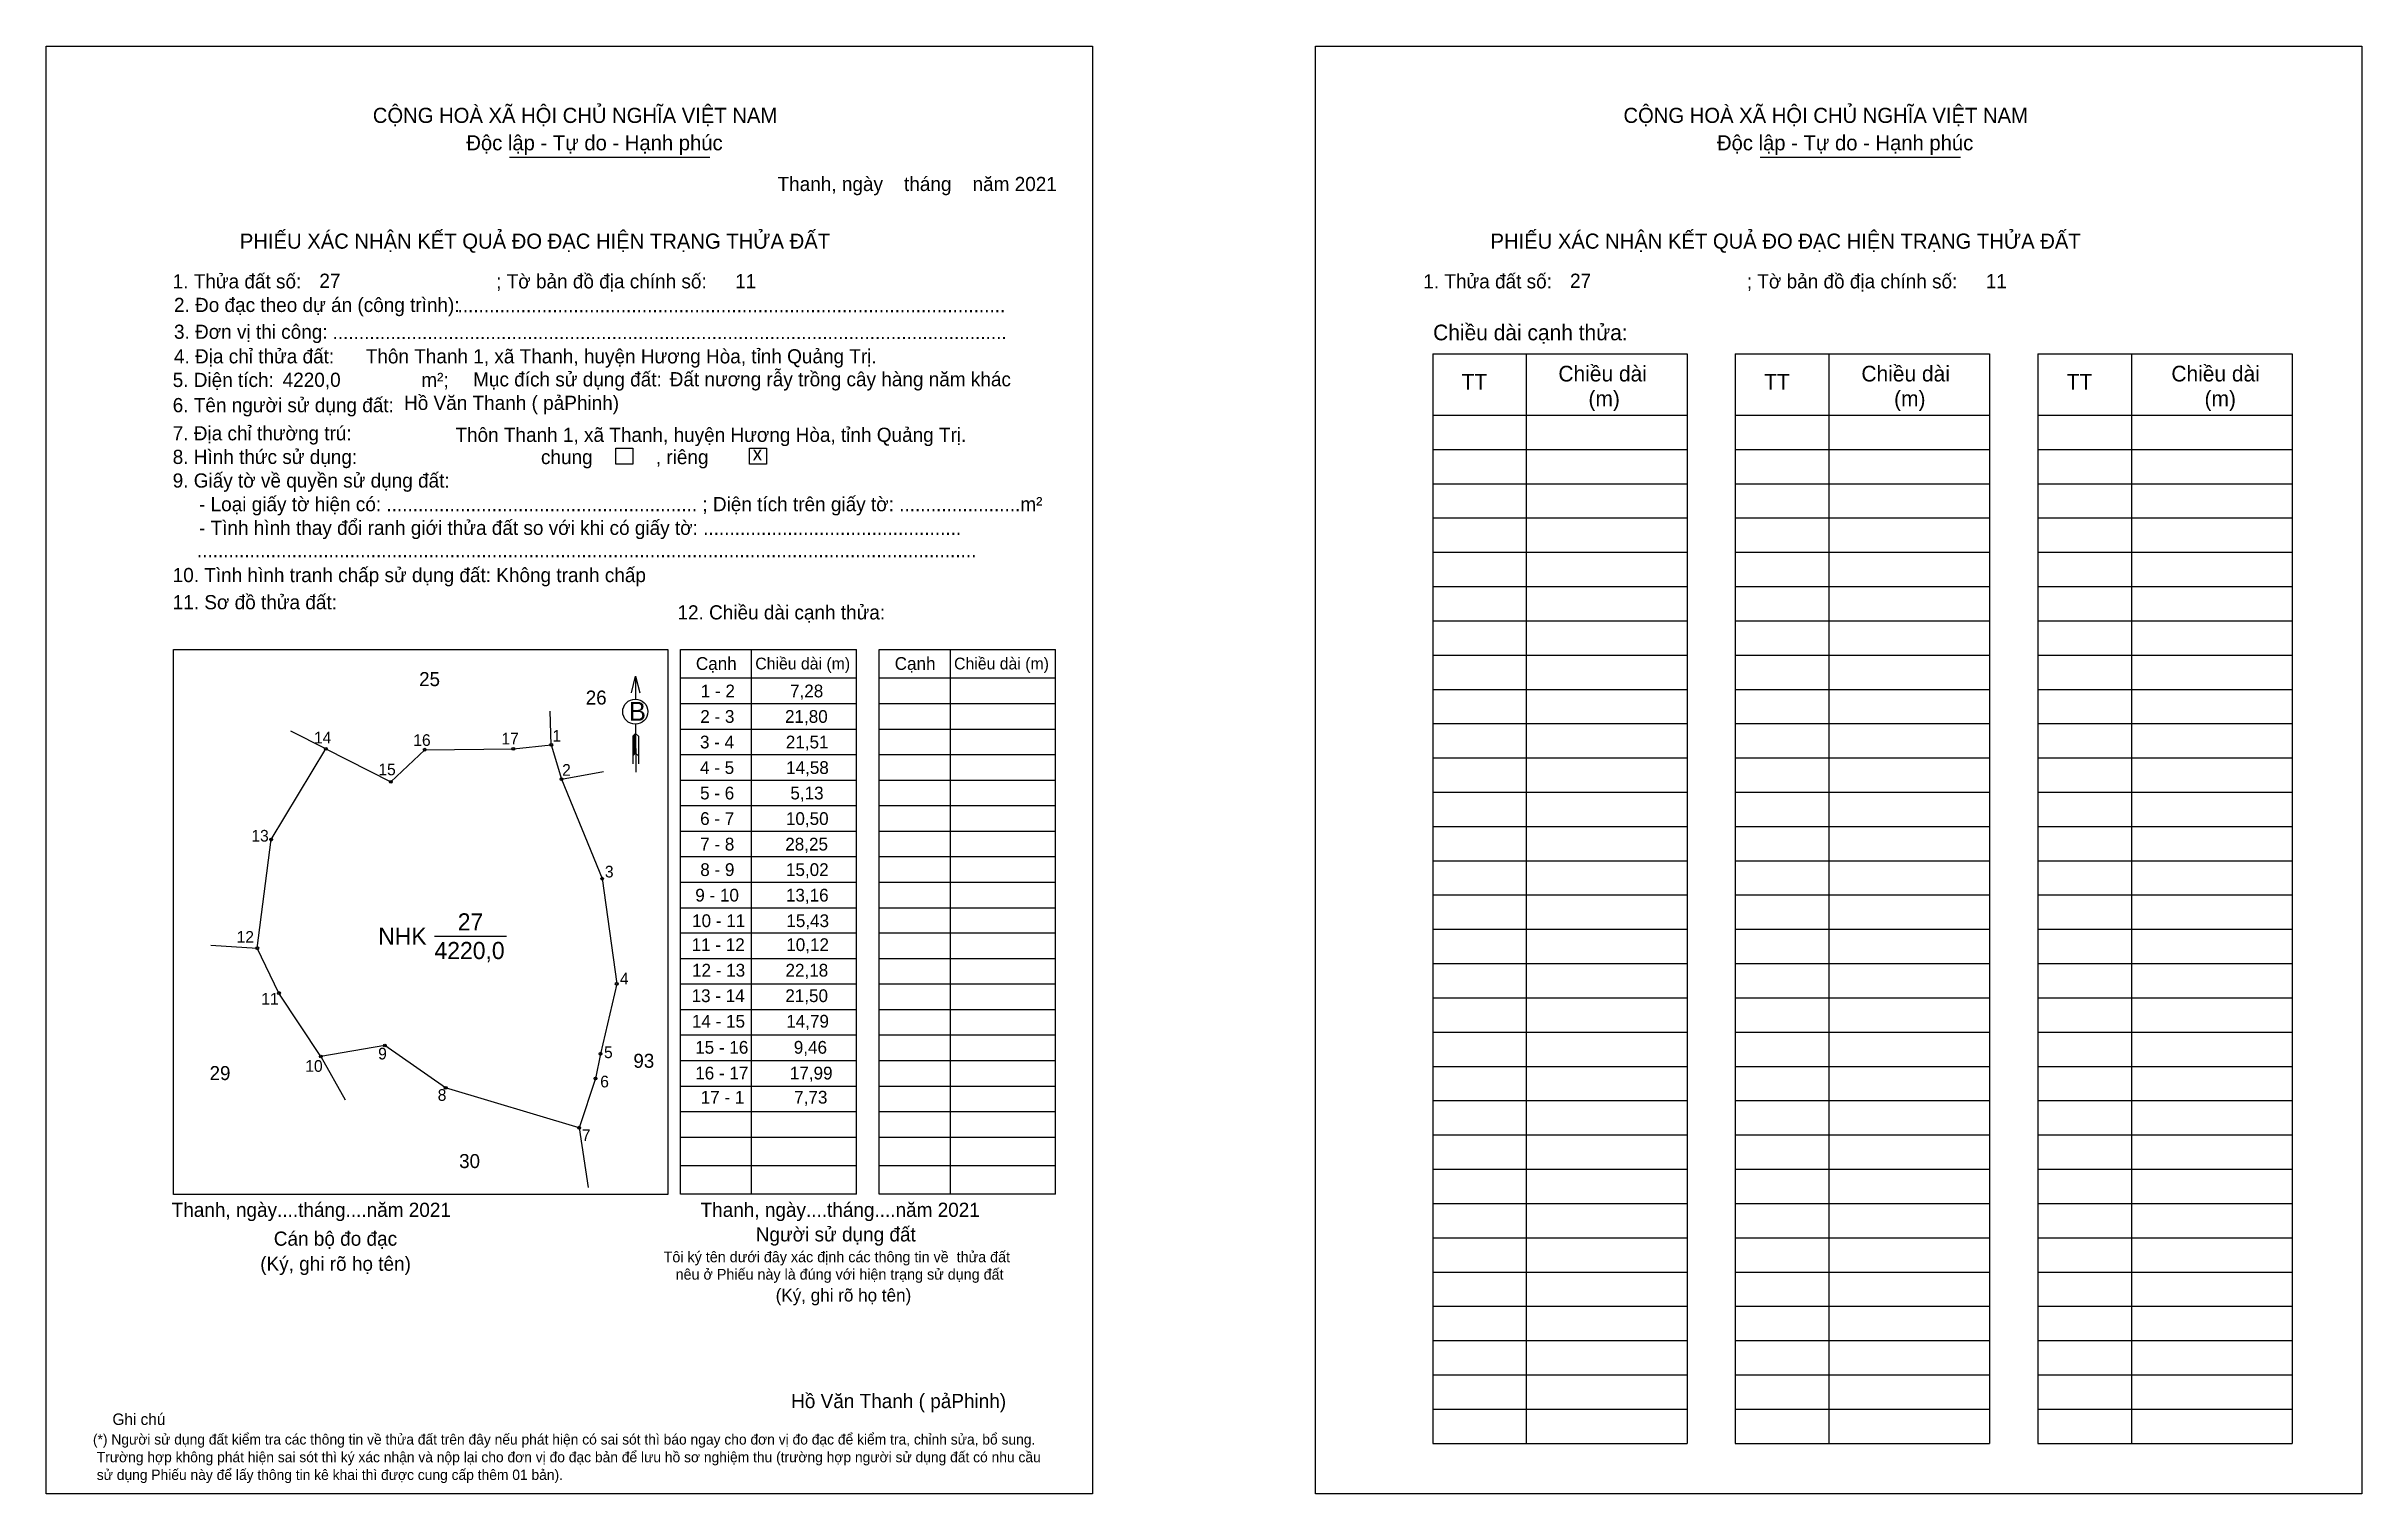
# Model space of a CAD drawing. Extents: x 543878 to 544347, y 1823005 to 1823298.
import ezdxf

# ---------------------------------------------------------------- set-up
doc = ezdxf.new("R2010")
doc.units = 0
for name, color, linetype in [('CanhThua', 7, 'Continuous'), ('kqddKhungInTrang1', 7, 'Continuous'), ('kqddKhungInTrang2', 7, 'Continuous'), ('kqddNoiDung', 7, 'Continuous'), ('kqddTemplate', 7, 'Continuous'), ('Level 1', 7, 'Continuous'), ('MocDinhThua', 7, 'Continuous'), ('NhanDiaChinhThua', 7, 'Continuous'), ('NhanTuCan', 7, 'Continuous'), ('RauThua', 7, 'Continuous'), ('SoHieuDinhThua', 7, 'Continuous')]:
    doc.layers.add(name, color=color, linetype=linetype)

msp = doc.modelspace()

# ---------------------------------------------------------------- linework, layer by layer
at = {"layer": 'CanhThua'}
for p, q in [((543972.28, 1823155.84), (543979.97, 1823156.64)), ((543979.97, 1823156.64), (543982.05, 1823149.66)), ((543923.13, 1823137.41), (543934.23, 1823155.82)), ((543934.23, 1823155.82), (543947.43, 1823149.13)), ((543947.43, 1823149.13), (543954.29, 1823155.65)), ((543954.29, 1823155.65), (543972.28, 1823155.84)), ((543982.05, 1823149.66), (543990.31, 1823129.49)), ((543920.33, 1823115.41), (543923.13, 1823137.41)), ((543990.31, 1823129.49), (543993.24, 1823108.18)), ((543924.73, 1823106.3), (543920.33, 1823115.41)), ((543933.24, 1823093.43), (543924.73, 1823106.3)), ((543993.24, 1823108.18), (543989.94, 1823093.98)), ((543946.21, 1823095.64), (543933.24, 1823093.43)), ((543958.54, 1823087.07), (543946.21, 1823095.64)), ((543989.94, 1823093.98), (543988.94, 1823088.95)), ((543985.61, 1823078.99), (543958.54, 1823087.07)), ((543988.94, 1823088.95), (543985.61, 1823078.99))]:
    msp.add_line(p, q, dxfattribs=at)
at = {"layer": 'kqddKhungInTrang1'}
msp.add_lwpolyline([(543877.53, 1823298.29), (544089.75, 1823298.29), (544089.75, 1823004.76), (543877.53, 1823004.76)], close=True, dxfattribs=at)
at = {"layer": 'kqddKhungInTrang2'}
msp.add_lwpolyline([(544135.02, 1823298.29), (544347.24, 1823298.29), (544347.24, 1823004.76), (544135.02, 1823004.76)], close=True, dxfattribs=at)
at = {"layer": 'kqddTemplate'}
for p, q in [((543971.53, 1823275.83), (544012.17, 1823275.83)), ((544225.24, 1823275.83), (544265.88, 1823275.83)), ((544158.78, 1823235.93), (544210.38, 1823235.93)), ((544158.78, 1823235.93), (544158.78, 1823014.96)), ((544177.77, 1823235.93), (544177.77, 1823014.96)), ((544210.38, 1823235.93), (544210.38, 1823014.96)), ((544220.16, 1823235.93), (544220.16, 1823014.96)), ((544220.16, 1823235.93), (544271.76, 1823235.93)), ((544239.14, 1823235.93), (544239.14, 1823014.96)), ((544271.76, 1823235.93), (544271.76, 1823014.96)), ((544281.53, 1823235.93), (544281.53, 1823014.96)), ((544281.53, 1823235.93), (544333.13, 1823235.93)), ((544300.52, 1823235.93), (544300.52, 1823014.96)), ((544333.13, 1823235.93), (544333.13, 1823014.96)), ((544158.78, 1823223.49), (544210.38, 1823223.49)), ((544220.16, 1823223.49), (544271.76, 1823223.49)), ((544281.53, 1823223.49), (544333.13, 1823223.49)), ((544158.78, 1823216.54), (544210.38, 1823216.54)), ((544220.16, 1823216.54), (544271.76, 1823216.54)), ((544281.53, 1823216.54), (544333.13, 1823216.54)), ((544158.78, 1823209.59), (544210.38, 1823209.59)), ((544220.16, 1823209.59), (544271.76, 1823209.59)), ((544281.53, 1823209.59), (544333.13, 1823209.59)), ((544158.78, 1823202.64), (544210.38, 1823202.64)), ((544220.16, 1823202.64), (544271.76, 1823202.64)), ((544281.53, 1823202.64), (544333.13, 1823202.64)), ((544158.78, 1823195.69), (544210.38, 1823195.69)), ((544220.16, 1823195.69), (544271.76, 1823195.69)), ((544281.53, 1823195.69), (544333.13, 1823195.69)), ((544158.78, 1823188.74), (544210.38, 1823188.74)), ((544220.16, 1823188.74), (544271.76, 1823188.74)), ((544281.53, 1823188.74), (544333.13, 1823188.74)), ((544158.78, 1823181.79), (544210.38, 1823181.79)), ((544220.16, 1823181.79), (544271.76, 1823181.79)), ((544281.53, 1823181.78), (544333.13, 1823181.78)), ((544006.17, 1823175.97), (544041.92, 1823175.97)), ((544006.17, 1823065.51), (544006.17, 1823175.97)), ((544020.55, 1823175.97), (544020.55, 1823065.51)), ((544041.92, 1823065.51), (544041.92, 1823175.97)), ((544046.5, 1823175.97), (544082.25, 1823175.97)), ((544046.5, 1823065.51), (544046.5, 1823175.97)), ((544060.88, 1823175.97), (544060.88, 1823065.51)), ((544082.25, 1823065.51), (544082.25, 1823175.97)), ((543997.06, 1823170.54), (543997.07, 1823165.91)), ((544158.78, 1823174.83), (544210.38, 1823174.83)), ((544220.16, 1823174.83), (544271.76, 1823174.83)), ((544281.53, 1823174.83), (544333.13, 1823174.83)), ((544006.17, 1823170.19), (544041.92, 1823170.19)), ((544046.5, 1823170.19), (544082.25, 1823170.19)), ((544158.78, 1823167.88), (544210.38, 1823167.88)), ((544220.16, 1823167.88), (544271.76, 1823167.88)), ((544281.53, 1823167.88), (544333.13, 1823167.88)), ((544006.17, 1823165.01), (544041.92, 1823165.01)), ((544046.5, 1823165.01), (544082.25, 1823165.01)), ((543997.08, 1823158.94), (543996.49, 1823158.37)), ((543997.08, 1823158.68), (543996.49, 1823158.11)), ((543997.08, 1823158.41), (543996.49, 1823157.84)), ((543996.49, 1823158.37), (543996.49, 1823152.78)), ((543997.08, 1823158.15), (543996.49, 1823157.58)), ((543997.08, 1823157.88), (543996.49, 1823157.31)), ((543997.08, 1823157.62), (543996.49, 1823157.05)), ((543997.09, 1823157.35), (543996.49, 1823156.78)), ((543997.09, 1823157.09), (543996.49, 1823156.52)), ((543997.09, 1823156.82), (543996.49, 1823156.25)), ((543997.09, 1823156.56), (543996.49, 1823155.99)), ((543997.08, 1823160.81), (543997.1, 1823151.06)), ((543997.08, 1823158.94), (543997.69, 1823158.37)), ((543997.69, 1823158.37), (543997.69, 1823152.78)), ((544006.17, 1823159.84), (544041.92, 1823159.84)), ((544046.5, 1823159.84), (544082.25, 1823159.84)), ((544158.78, 1823160.93), (544210.38, 1823160.93)), ((544220.16, 1823160.93), (544271.76, 1823160.93)), ((544281.53, 1823160.93), (544333.13, 1823160.93)), ((543997.09, 1823156.3), (543996.49, 1823155.72)), ((543997.09, 1823156.03), (543996.49, 1823155.46)), ((543997.09, 1823155.77), (543996.49, 1823155.19)), ((543997.09, 1823155.5), (543996.49, 1823154.93)), ((543997.09, 1823155.24), (543996.49, 1823154.66)), ((543997.09, 1823154.97), (543996.49, 1823154.4)), ((543997.09, 1823154.97), (543997.69, 1823154.4)), ((544006.17, 1823154.66), (544041.92, 1823154.66)), ((544046.5, 1823154.66), (544082.25, 1823154.66)), ((544158.78, 1823153.98), (544210.38, 1823153.98)), ((544220.16, 1823153.98), (544271.76, 1823153.98)), ((544281.53, 1823153.98), (544333.13, 1823153.98)), ((544006.17, 1823149.48), (544041.92, 1823149.48)), ((544046.5, 1823149.48), (544082.25, 1823149.48)), ((544158.78, 1823147.03), (544210.38, 1823147.03)), ((544220.16, 1823147.03), (544271.76, 1823147.03)), ((544281.53, 1823147.03), (544333.13, 1823147.03)), ((544006.17, 1823144.31), (544041.92, 1823144.31)), ((544046.5, 1823144.31), (544082.25, 1823144.31)), ((544006.17, 1823139.13), (544041.92, 1823139.13)), ((544046.5, 1823139.13), (544082.25, 1823139.13)), ((544158.78, 1823140.08), (544210.38, 1823140.08)), ((544220.16, 1823140.08), (544271.76, 1823140.08)), ((544281.53, 1823140.08), (544333.13, 1823140.08)), ((544006.17, 1823133.96), (544041.92, 1823133.96)), ((544046.5, 1823133.96), (544082.25, 1823133.96)), ((544158.78, 1823133.13), (544210.38, 1823133.13)), ((544220.16, 1823133.13), (544271.76, 1823133.13)), ((544281.53, 1823133.13), (544333.13, 1823133.13)), ((544006.17, 1823128.78), (544041.92, 1823128.78)), ((544046.5, 1823128.78), (544082.25, 1823128.78)), ((544006.17, 1823123.6), (544041.92, 1823123.6)), ((544046.5, 1823123.6), (544082.25, 1823123.6)), ((544158.78, 1823126.18), (544210.38, 1823126.18)), ((544220.16, 1823126.18), (544271.76, 1823126.18)), ((544281.53, 1823126.18), (544333.13, 1823126.18)), ((544158.78, 1823119.22), (544210.38, 1823119.22)), ((544220.16, 1823119.22), (544271.76, 1823119.22)), ((544281.53, 1823119.22), (544333.13, 1823119.22)), ((544041.92, 1823118.43), (544006.17, 1823118.43)), ((544082.25, 1823118.43), (544046.5, 1823118.43)), ((544041.92, 1823113.25), (544006.17, 1823113.25)), ((544082.25, 1823113.25), (544046.5, 1823113.25)), ((544158.78, 1823112.27), (544210.38, 1823112.27)), ((544220.16, 1823112.27), (544271.76, 1823112.27)), ((544281.53, 1823112.27), (544333.13, 1823112.27)), ((544041.92, 1823108.07), (544006.17, 1823108.07)), ((544082.25, 1823108.07), (544046.5, 1823108.07)), ((544158.78, 1823105.32), (544210.38, 1823105.32)), ((544220.16, 1823105.32), (544271.76, 1823105.32)), ((544281.53, 1823105.32), (544333.13, 1823105.32)), ((544041.92, 1823102.9), (544006.17, 1823102.9)), ((544082.25, 1823102.9), (544046.5, 1823102.9)), ((544041.92, 1823097.72), (544006.17, 1823097.72)), ((544082.25, 1823097.72), (544046.5, 1823097.72)), ((544158.78, 1823098.37), (544210.38, 1823098.37)), ((544220.16, 1823098.37), (544271.76, 1823098.37)), ((544281.53, 1823098.37), (544333.13, 1823098.37)), ((544041.92, 1823092.54), (544006.17, 1823092.54)), ((544082.25, 1823092.54), (544046.5, 1823092.54)), ((544158.78, 1823091.42), (544210.38, 1823091.42)), ((544220.16, 1823091.42), (544271.76, 1823091.42)), ((544281.53, 1823091.42), (544333.13, 1823091.42)), ((544041.92, 1823087.37), (544006.17, 1823087.37)), ((544082.25, 1823087.37), (544046.5, 1823087.37)), ((544041.92, 1823082.19), (544006.17, 1823082.19)), ((544082.25, 1823082.19), (544046.5, 1823082.19)), ((544158.78, 1823084.47), (544210.38, 1823084.47)), ((544220.16, 1823084.47), (544271.76, 1823084.47)), ((544281.53, 1823084.47), (544333.13, 1823084.47)), ((544041.92, 1823077.02), (544006.17, 1823077.02)), ((544082.25, 1823077.02), (544046.5, 1823077.02)), ((544158.78, 1823077.52), (544210.38, 1823077.52)), ((544220.16, 1823077.52), (544271.76, 1823077.52)), ((544281.53, 1823077.52), (544333.13, 1823077.52)), ((544041.92, 1823071.26), (544006.17, 1823071.26)), ((544082.25, 1823071.26), (544046.5, 1823071.26)), ((544158.78, 1823070.57), (544210.38, 1823070.57)), ((544220.16, 1823070.57), (544271.76, 1823070.57)), ((544281.53, 1823070.57), (544333.13, 1823070.57)), ((544041.92, 1823065.51), (544006.17, 1823065.51)), ((544082.25, 1823065.51), (544046.5, 1823065.51)), ((544158.78, 1823063.62), (544210.38, 1823063.62)), ((544220.16, 1823063.62), (544271.76, 1823063.62)), ((544281.53, 1823063.61), (544333.13, 1823063.61)), ((544158.78, 1823056.66), (544210.38, 1823056.66)), ((544220.16, 1823056.66), (544271.76, 1823056.66)), ((544281.53, 1823056.66), (544333.13, 1823056.66)), ((544158.78, 1823049.71), (544210.38, 1823049.71)), ((544220.16, 1823049.71), (544271.76, 1823049.71)), ((544281.53, 1823049.71), (544333.13, 1823049.71)), ((544158.78, 1823042.76), (544210.38, 1823042.76)), ((544220.16, 1823042.76), (544271.76, 1823042.76)), ((544281.53, 1823042.76), (544333.13, 1823042.76)), ((544158.78, 1823035.81), (544210.38, 1823035.81)), ((544220.16, 1823035.81), (544271.76, 1823035.81)), ((544281.53, 1823035.81), (544333.13, 1823035.81)), ((544158.78, 1823028.86), (544210.38, 1823028.86)), ((544220.16, 1823028.86), (544271.76, 1823028.86)), ((544281.53, 1823028.86), (544333.13, 1823028.86)), ((544158.78, 1823021.91), (544210.38, 1823021.91)), ((544220.16, 1823021.91), (544271.76, 1823021.91)), ((544281.53, 1823021.91), (544333.13, 1823021.91)), ((544158.78, 1823014.96), (544210.38, 1823014.96)), ((544220.16, 1823014.96), (544271.76, 1823014.96)), ((544281.53, 1823014.96), (544333.13, 1823014.96))]:
    msp.add_line(p, q, dxfattribs=at)
for points in [[(543993.04, 1823216.77), (543996.49, 1823216.77), (543996.49, 1823213.55), (543993.04, 1823213.55)], [(544020.2, 1823216.77), (544023.65, 1823216.77), (544023.65, 1823213.55), (544020.2, 1823213.55)], [(543903.35, 1823175.97), (544003.63, 1823175.97), (544003.63, 1823065.41), (543903.35, 1823065.41)]]:
    msp.add_lwpolyline(points, close=True, dxfattribs=at)
msp.add_lwpolyline([(543996.23, 1823167.18), (543997.06, 1823170.54), (543997.91, 1823167.19)], dxfattribs=at)
msp.add_circle((543997.01, 1823163.36), 2.55, dxfattribs=at)
at = {"layer": 'Level 1'}
for p, q in [((543979.97, 1823156.64), (543979.73, 1823163.44)), ((543934.23, 1823155.82), (543927.17, 1823159.39)), ((543982.05, 1823149.66), (543990.57, 1823151.24)), ((543985.61, 1823078.99), (543987.44, 1823066.83))]:
    msp.add_line(p, q, dxfattribs=at)
at = {"layer": 'MocDinhThua'}
for centre in [(543979.97, 1823156.64), (543934.23, 1823155.82), (543954.29, 1823155.65), (543972.28, 1823155.84), (543947.43, 1823149.13), (543982.05, 1823149.66), (543923.13, 1823137.41), (543990.31, 1823129.49), (543920.33, 1823115.41), (543924.73, 1823106.3), (543993.24, 1823108.18), (543946.21, 1823095.64), (543933.24, 1823093.43), (543989.94, 1823093.98), (543958.54, 1823087.07), (543988.94, 1823088.95), (543985.61, 1823078.99)]:
    msp.add_circle(centre, 0.284, dxfattribs=at)
at = {"layer": 'NhanDiaChinhThua'}
msp.add_line((543956.28, 1823117.82), (543970.9, 1823117.82), dxfattribs=at)
at = {"layer": 'RauThua'}
for p, q in [((543910.92, 1823115.98), (543920.33, 1823115.41)), ((543933.24, 1823093.43), (543938.13, 1823084.66))]:
    msp.add_line(p, q, dxfattribs=at)

# ---------------------------------------------------------------- texts
at = {"layer": 'kqddNoiDung'}
for s, height, p in [('Thanh, ngày    tháng    năm 2021  ', 2.8758, (544025.88, 1823268.94)), ('27', 2.876, (543932.93, 1823249.31)), ('11', 2.876, (544017.27, 1823249.22)), ('27', 2.876, (544186.64, 1823249.31)), ('11', 2.876, (544270.98, 1823249.22)), ('........................................................................................................', 2.87576, (543960.95, 1823244.36)), ('................................................................................................................................', 2.87576, (543935.59, 1823238.91)), ('4220,0', 2.876, (543925.48, 1823229.23)), ('Đất nương rẫy trồng cây hàng năm khác', 2.8758, (544003.99, 1823229.34)), ('Hồ Văn Thanh ( pảPhinh)', 2.8758, (543950.11, 1823224.55)), ('Thôn Thanh 1, xã Thanh, huyện Hương Hòa, tỉnh Quảng Trị.', 2.8758, (543960.53, 1823218.07)), ('x', 2.88, (544020.83, 1823214.3)), ('1 - 2', 2.588, (544010.3, 1823166.26)), ('7,28', 2.588, (544028.41, 1823166.26)), ('2 - 3', 2.588, (544010.2, 1823161.09)), ('21,80', 2.588, (544027.39, 1823161.09)), ('3 - 4', 2.588, (544010.14, 1823155.91)), ('21,51', 2.588, (544027.55, 1823155.91)), ('4 - 5', 2.588, (544010.15, 1823150.73)), ('14,58', 2.588, (544027.61, 1823150.73)), ('5 - 6', 2.588, (544010.16, 1823145.56)), ('5,13', 2.588, (544028.48, 1823145.56)), ('6 - 7', 2.588, (544010.17, 1823140.38)), ('10,50', 2.588, (544027.57, 1823140.38)), ('7 - 8', 2.588, (544010.18, 1823135.2)), ('28,25', 2.588, (544027.44, 1823135.2)), ('8 - 9', 2.588, (544010.2, 1823130.03)), ('15,02', 2.588, (544027.58, 1823130.03)), ('9 - 10', 2.588, (544009.19, 1823124.85)), ('13,16', 2.588, (544027.57, 1823124.85)), ('10 - 11', 2.588, (544008.54, 1823119.67)), ('15,43', 2.588, (544027.66, 1823119.67)), ('11 - 12', 2.588, (544008.45, 1823114.81)), ('10,12', 2.588, (544027.64, 1823114.81)), ('12 - 13', 2.588, (544008.53, 1823109.63)), ('22,18', 2.588, (544027.49, 1823109.63)), ('13 - 14', 2.588, (544008.44, 1823104.46)), ('21,50', 2.588, (544027.45, 1823104.46)), ('14 - 15', 2.588, (544008.5, 1823099.28)), ('14,79', 2.588, (544027.64, 1823099.28)), ('15 - 16', 2.588, (544009.17, 1823093.99)), ('9,46', 2.588, (544029.17, 1823093.99)), ('16 - 17', 2.588, (544009.18, 1823088.77)), ('17,99', 2.588, (544028.37, 1823088.77)), ('17 - 1', 2.588, (544010.29, 1823083.87)), ('7,73', 2.588, (544029.25, 1823083.87)), ('Thanh, ngày....tháng....năm 2021', 2.8758, (543902.96, 1823060.9)), ('Thanh, ngày....tháng....năm 2021', 2.8758, (544010.26, 1823060.9)), ('Hồ Văn Thanh ( pảPhinh)', 2.8758, (544028.63, 1823022.12))]:
    msp.add_text(s, height=height, dxfattribs=at).set_placement(p)
at = {"layer": 'kqddTemplate'}
for s, height, p in [('CỘNG HOÀ XÃ HỘI CHỦ NGHĨA VIỆT NAM', 3.0675, (543943.77, 1823282.75)), ('CỘNG HOÀ XÃ HỘI CHỦ NGHĨA VIỆT NAM', 3.0675, (544197.48, 1823282.75)), ('Độc lập - Tự do - Hạnh phúc', 3.0675, (543962.74, 1823277.2)), ('Độc lập - Tự do - Hạnh phúc', 3.0675, (544216.45, 1823277.2)), ('PHIẾU XÁC NHẬN KẾT QUẢ ĐO ĐẠC HIỆN TRẠNG THỬA ĐẤT', 3.0675, (543916.79, 1823257.25)), ('PHIẾU XÁC NHẬN KẾT QUẢ ĐO ĐẠC HIỆN TRẠNG THỬA ĐẤT', 3.0675, (544170.5, 1823257.25)), ('1. Thửa đất số:                                     ; Tờ bản đồ địa chính số:', 2.8758, (543903.17, 1823249.2)), ('1. Thửa đất số:                                     ; Tờ bản đồ địa chính số:', 2.8758, (544156.88, 1823249.2)), ('2. Đo đạc theo dự án (công trình): ', 2.8758, (543903.43, 1823244.41)), ('3. Đơn vị thi công: ', 2.8758, (543903.43, 1823238.97)), ('Chiều dài cạnh thửa:', 3.1777, (544158.87, 1823238.67)), ('4. Địa chỉ thửa đất:      Thôn Thanh 1, xã Thanh, huyện Hương Hòa, tỉnh Quảng Trị.', 2.8758, (543903.43, 1823233.99)), ('5. Diện tích:                            m²; ', 2.8758, (543903.17, 1823229.2)), ('Mục đích sử dụng đất:', 2.8758, (543964.12, 1823229.32)), ('TT', 3.178, (544164.64, 1823228.68)), ('Chiều dài', 3.178, (544184.28, 1823230.32)), ('TT', 3.178, (544226.02, 1823228.68)), ('Chiều dài', 3.178, (544245.75, 1823230.32)), ('TT', 3.178, (544287.4, 1823228.68)), ('Chiều dài', 3.178, (544308.63, 1823230.32)), ('6. Tên người sử dụng đất:', 2.8758, (543903.17, 1823224.09)), ('(m)', 3.178, (544190.38, 1823225.26)), ('(m)', 3.178, (544252.38, 1823225.26)), ('(m)', 3.178, (544315.36, 1823225.26)), ('7. Địa chỉ thường trú:', 2.8758, (543903.17, 1823218.38)), ('8. Hình thức sử dụng:', 2.8758, (543903.17, 1823213.59)), ('chung            , riêng', 2.8758, (543977.88, 1823213.56)), ('9. Giấy tờ về quyền sử dụng đất:', 2.8758, (543903.17, 1823208.8)), ('     - Loại giấy tờ hiện có: ........................................................... ; Diện tích trên giấy tờ: .......................m²', 2.87576, (543903.17, 1823204.01)), ('     - Tình hình thay đổi ranh giới thửa đất so với khi có giấy tờ: .................................................', 2.87576, (543903.17, 1823199.21)), ('....................................................................................................................................................', 2.87576, (543908.09, 1823194.66)), ('10. Tình hình tranh chấp sử dụng đất: Không tranh chấp', 2.8758, (543903.17, 1823189.63)), ('11. Sơ đồ thửa đất:', 2.8758, (543903.17, 1823184.12)), ('12. Chiều dài cạnh thửa:', 2.8758, (544005.57, 1823182.06)), ('Cạnh', 2.588, (544009.31, 1823171.83)), ('Chiều dài (m)', 2.3965, (544021.36, 1823171.92)), ('Cạnh', 2.588, (544049.64, 1823171.83)), ('Chiều dài (m)', 2.3965, (544061.69, 1823171.92)), ('B', 3.83, (543995.75, 1823161.51)), ('Cán bộ đo đạc', 2.8758, (543923.68, 1823055.05)), ('Người sử dụng đất', 2.8758, (544021.45, 1823055.92)), ('(Ký, ghi rõ họ tên)', 2.8758, (543920.93, 1823049.97)), ('Tôi ký tên dưới đây xác định các thông tin về  thửa đất ', 2.1741, (544002.76, 1823051.7)), ('nêu ở Phiếu này là đúng với hiện trạng sử dụng đất', 2.1741, (544005.19, 1823048.17)), ('(Ký, ghi rõ họ tên)', 2.5882, (544025.49, 1823043.73)), ('Ghi chú', 2.329, (543890.95, 1823018.7)), ('(*) Người sử dụng đất kiểm tra các thông tin về thửa đất trên đây nếu phát hiện có sai sót thì báo ngay cho đơn vị đo đạc để kiểm tra, chỉnh sửa, bổ sung.', 2.09643, (543886.99, 1823014.73)), (' Trường hợp không phát hiện sai sót thì ký xác nhận và nộp lại cho đơn vị đo đạc bản để lưu hồ sơ nghiệm thu (trường hợp người sử dụng đất có nhu cầu', 2.09643, (543886.99, 1823011.14)), (' sử dụng Phiếu này để lấy thông tin kê khai thì được cung cấp thêm 01 bản).', 2.0964, (543886.99, 1823007.55))]:
    msp.add_text(s, height=height, dxfattribs=at).set_placement(p)
at = {"layer": 'NhanDiaChinhThua'}
for s, p in [('NHK', (543944.87, 1823116.08)), ('27', (543961, 1823118.98)), ('4220,0', (543956.28, 1823113.18))]:
    msp.add_text(s, height=3.478, dxfattribs=at).set_placement(p)
at = {"layer": 'NhanTuCan'}
for s, p in [('25', (543953.17, 1823168.54)), ('26', (543986.97, 1823164.8)), ('29', (543910.66, 1823088.64)), ('93', (543996.63, 1823091.13)), ('30', (543961.29, 1823070.8))]:
    msp.add_text(s, height=2.84, dxfattribs=at).set_placement(p)
at = {"layer": 'SoHieuDinhThua'}
for s, height, p in [('14', 2.367, (543931.82, 1823156.91)), ('16', 2.367, (543951.98, 1823156.41)), ('17', 2.367, (543969.85, 1823156.7)), ('1', 2.37, (543980.21, 1823157.27)), ('15', 2.367, (543944.89, 1823150.46)), ('2', 2.37, (543982.17, 1823150.35)), ('13', 2.367, (543919.13, 1823137.01)), ('3', 2.37, (543990.85, 1823129.73)), ('12', 2.367, (543916.14, 1823116.5)), ('4', 2.37, (543993.89, 1823108.03)), ('11', 2.367, (543921.14, 1823103.95)), ('5', 2.37, (543990.67, 1823093.1)), ('10', 2.367, (543930.07, 1823090.32)), ('9', 2.37, (543944.85, 1823092.83)), ('8', 2.37, (543956.93, 1823084.43)), ('6', 2.37, (543989.9, 1823087.16)), ('7', 2.37, (543986.16, 1823076.26))]:
    msp.add_text(s, height=height, dxfattribs=at).set_placement(p)

doc.saveas('drawing.dxf')
